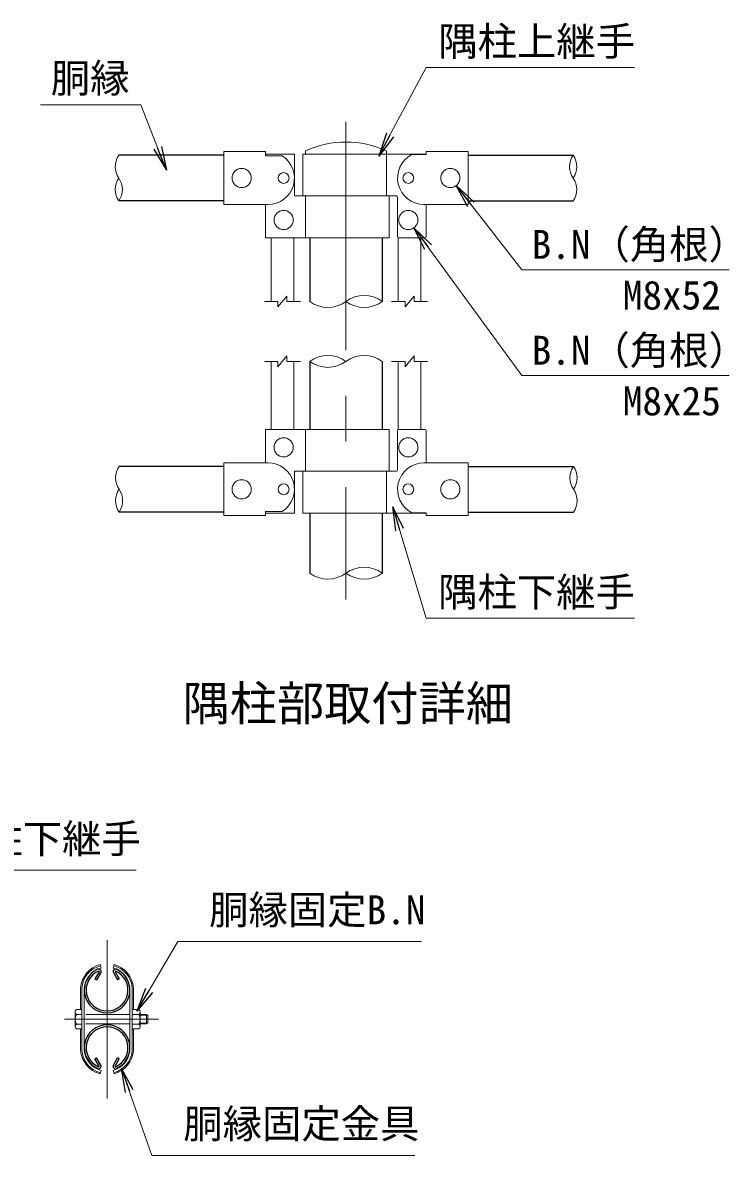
# Model space of a CAD drawing. Units: millimetres, scale not verified. Extents: x -10500 to 10500, y -7425 to 7425.
# Drawn here: x 3309 to 6256, y -4264 to 462 of the extents above; entities that cross this region are included whole.
import ezdxf
from ezdxf.enums import TextEntityAlignment as Align

# ---------------------------------------------------------------- set-up
doc = ezdxf.new("R2010")
doc.units = ezdxf.units.MM
doc.header["$LTSCALE"] = 30
doc.linetypes.add('USER1', pattern=[50.8, 31.75, -6.35, 6.35, -6.35])
for name, color, linetype, lineweight in [('0-1_D-STR1', 1, 'Continuous', 25), ('0-4_D-BMK', 2, 'USER1', 13), ('0-5_D-STR3', 3, 'Continuous', 13), ('0-7_D-STR-DIM', 7, 'Continuous', 13), ('0-A_D-TTL-TXT', 7, 'Continuous', 13), ('0-B_D-STR-TXT', 7, 'Continuous', 13)]:
    doc.layers.add(name, color=color, linetype=linetype, lineweight=lineweight)
doc.layers.add('0-8_0', color=7, linetype='Continuous')
doc.styles.add('ＭＳ ゴシック', font='')
doc.styles.get('ＭＳ ゴシック').set_extended_font_data('MS Gothic')

# ---------------------------------------------------------------- blocks, each defined once
blk = doc.blocks.new('_Open')
at = {"layer": '0-8_0'}
blk.add_line((-30, 5), (0, 0), dxfattribs=at)
blk.add_lwpolyline([(-30, -5), (0, 0), (-30, 0)], dxfattribs=at)

msp = doc.modelspace()

# ---------------------------------------------------------------- linework, layer by layer
at = {"layer": '0-1_D-STR1'}
for p, q in [((4147.51, -91.24), (3710.01, -91.24)), ((5167.51, -91.49), (5605.01, -91.49)), ((4147.51, -281.74), (3710.01, -281.74)), ((5167.51, -281.99), (5605.01, -281.99)), ((4506.26, -436.24), (4506.26, -701.24)), ((4808.76, -436.24), (4808.76, -701.24)), ((4506.26, -951.24), (4506.26, -1234.89)), ((4808.76, -951.24), (4808.76, -1234.89)), ((4147.51, -1389.39), (3711.26, -1389.39)), ((5167.51, -1389.64), (5606.26, -1389.64)), ((4147.51, -1579.89), (3711.26, -1579.89)), ((4506.26, -1584.89), (4506.26, -1834.89)), ((4808.76, -1584.89), (4808.76, -1834.89)), ((5167.51, -1580.14), (5606.26, -1580.14)), ((3627.93, -3497.63), (3610.39, -3528.02)), ((3610.39, -3528.02), (3617.33, -3532.03)), ((3634.88, -3501.64), (3617.33, -3532.03)), ((3687.72, -3501.64), (3705.27, -3532.03)), ((3694.67, -3497.63), (3712.21, -3528.02)), ((3712.21, -3528.02), (3705.27, -3532.03)), ((3610.39, -3861.05), (3617.33, -3857.04)), ((3627.93, -3891.44), (3610.39, -3861.05)), ((3634.88, -3887.43), (3617.33, -3857.04)), ((3687.72, -3887.43), (3705.27, -3857.04)), ((3694.67, -3891.44), (3712.21, -3861.05)), ((3712.21, -3861.05), (3705.27, -3857.04))]:
    msp.add_line(p, q, dxfattribs=at)
for centre, radius, start, end in [((3661.3, -3574.29), 95.25, 114.32478, 65.67522), ((3661.3, -3574.29), 87.23, 114.32478, 65.67522), ((3626.2, -3496.63), 10.03, 330, 114.32478), ((3626.2, -3496.63), 2, 330, 114.32478), ((3696.4, -3496.63), 10.03, 65.67522, 210), ((3696.4, -3496.63), 2, 65.67522, 210), ((3660.92, -3574.29), 95.25, 5.09104, 65.67522), ((3661.3, -3814.79), 95.25, 294.32478, 245.67522), ((3661.3, -3814.79), 87.23, 294.32478, 245.67522), ((3626.2, -3892.44), 10.03, 245.67522, 30), ((3626.2, -3892.44), 2, 245.67522, 30), ((3696.4, -3892.44), 10.03, 150, 294.32478), ((3696.4, -3892.44), 2, 150, 294.32478)]:
    msp.add_arc(centre, radius, start, end, dxfattribs=at)
at = {"layer": '0-4_D-BMK'}
for p, q in [((4657.51, 48.61), (4657.51, -1944.95)), ((3661.3, -3365.5), (3661.3, -4026.17)), ((3483.17, -3695.83), (3876.42, -3695.83))]:
    msp.add_line(p, q, dxfattribs=at)
at = {"layer": '0-5_D-STR3'}
for p, q in [((4322.51, -93.61), (4322.51, -76.24)), ((4442.51, -86.24), (4322.51, -86.24)), ((4322.51, -93.61), (4391.84, -93.61)), ((4442.51, -86.24), (4442.51, -261.24)), ((4477.01, -86.24), (4987.51, -86.24)), ((4477.01, -261.24), (4477.01, -86.24)), ((4488.51, -86.24), (4488.51, -73.05)), ((4826.51, -261.24), (4826.51, -73.05)), ((4932.26, -88.39), (4992.51, -88.39)), ((4992.51, -76.24), (5167.51, -76.24)), ((4992.51, -88.39), (4992.51, -76.24)), ((5167.51, -76.24), (5167.51, -296.24)), ((4442.51, -261.24), (4867.51, -261.24)), ((4488.51, -261.24), (4488.51, -436.24)), ((4838.01, -261.24), (4838.01, -436.24)), ((4872.51, -266.24), (4872.51, -431.24)), ((4332.51, -296.24), (4147.51, -296.24)), ((4322.51, -296.24), (4322.51, -436.24)), ((4982.51, -296.24), (5167.51, -296.24)), ((4992.51, -296.24), (4992.51, -431.24)), ((4838.01, -436.24), (4322.51, -436.24)), ((4345.01, -436.24), (4345.01, -701.24)), ((4440.01, -436.24), (4440.01, -701.24)), ((4875.01, -435.57), (4875.01, -701.24)), ((4877.51, -436.24), (4987.51, -436.24)), ((4970.01, -436.24), (4970.01, -701.24)), ((4345.01, -951.24), (4345.01, -1234.89)), ((4440.01, -951.24), (4440.01, -1234.89)), ((4875.01, -951.24), (4875.01, -1235.56)), ((4970.01, -951.24), (4970.01, -1234.89)), ((4838.01, -1234.89), (4322.51, -1234.89)), ((4322.51, -1374.89), (4322.51, -1234.89)), ((4488.51, -1409.89), (4488.51, -1234.89)), ((4838.01, -1409.89), (4838.01, -1234.89)), ((4872.51, -1404.89), (4872.51, -1239.89)), ((4877.51, -1234.89), (4987.51, -1234.89)), ((4992.51, -1374.89), (4992.51, -1239.89)), ((4332.51, -1374.89), (4147.51, -1374.89)), ((4442.51, -1409.89), (4867.51, -1409.89)), ((4442.51, -1584.89), (4442.51, -1409.89)), ((4477.01, -1409.89), (4477.01, -1584.89)), ((4826.51, -1409.89), (4826.51, -1584.89)), ((4982.51, -1374.89), (5167.51, -1374.89)), ((5167.51, -1594.89), (5167.51, -1374.89)), ((4322.51, -1577.52), (4322.51, -1594.89)), ((4322.51, -1577.52), (4391.84, -1577.52)), ((4442.51, -1584.89), (4322.51, -1584.89)), ((4477.01, -1584.89), (4987.51, -1584.89)), ((4932.26, -1582.74), (4992.51, -1582.74)), ((4992.51, -1582.74), (4992.51, -1594.89)), ((4992.51, -1594.89), (5167.51, -1594.89)), ((3632.13, -3467.86), (3636.05, -3482.34)), ((3690.47, -3467.86), (3686.55, -3482.34)), ((3551.05, -3565.19), (3551.05, -3650.33)), ((3556.05, -3565.4), (3556.05, -3826.27)), ((3566.05, -3565.83), (3566.05, -3825.83)), ((3756.55, -3565.83), (3756.55, -3825.83)), ((3766.55, -3565.4), (3766.55, -3826.27)), ((3771.55, -3565.19), (3771.55, -3650.33)), ((3528.55, -3664.66), (3528.55, -3726.39)), ((3533.55, -3655.33), (3556.05, -3655.33)), ((3533.55, -3675.58), (3556.05, -3675.58)), ((3572.05, -3675.83), (3756.55, -3675.83)), ((3794.05, -3655.33), (3766.55, -3655.33)), ((3794.05, -3675.58), (3766.55, -3675.58)), ((3799.05, -3664.66), (3799.05, -3726.39)), ((3799.05, -3675.83), (3825.05, -3675.83)), ((3799.05, -3679.22), (3831.05, -3679.22)), ((3825.05, -3675.83), (3825.05, -3715.83)), ((3825.05, -3675.83), (3831.05, -3679.22)), ((3831.05, -3679.22), (3831.05, -3712.45)), ((3613.06, -3695.83), (3499.04, -3695.83)), ((3533.55, -3716.08), (3556.05, -3716.08)), ((3572.05, -3715.83), (3756.55, -3715.83)), ((3709.54, -3695.83), (3823.56, -3695.83)), ((3794.05, -3716.08), (3766.55, -3716.08)), ((3799.05, -3712.45), (3831.05, -3712.45)), ((3799.05, -3715.83), (3825.05, -3715.83)), ((3831.05, -3712.45), (3825.05, -3715.83)), ((3533.55, -3736.33), (3556.05, -3736.33)), ((3551.05, -3826.48), (3551.05, -3741.33)), ((3794.05, -3736.33), (3766.55, -3736.33)), ((3771.55, -3826.48), (3771.55, -3741.33)), ((3632.13, -3923.8), (3636.05, -3909.33)), ((3690.47, -3923.8), (3686.55, -3909.33))]:
    msp.add_line(p, q, dxfattribs=at)
for points in [[(4322.51, -76.24), (4147.51, -76.24), (4147.51, -296.24)], [(4322.51, -1594.89), (4147.51, -1594.89), (4147.51, -1374.89)]]:
    msp.add_lwpolyline(points, dxfattribs=at)
for centre, radius in [((4222.51, -186.24), 40), ((4397.51, -186.24), 22.5), ((4917.51, -186.24), 22.5), ((5092.51, -186.24), 40), ((4397.51, -361.24), 40), ((4917.51, -361.24), 40), ((4397.51, -1309.89), 40), ((4917.51, -1309.89), 40), ((4222.51, -1484.89), 40), ((4397.51, -1484.89), 22.5), ((4917.51, -1484.89), 22.5), ((5092.51, -1484.89), 40)]:
    msp.add_circle(centre, radius, dxfattribs=at)
for centre, radius, start, end in [((4657.51, -442.49), 406.26, 65.41845, 114.58155), ((4332.51, -186.24), 110, 270, 57.35993), ((4982.51, -186.24), 110, 117.18421, 270), ((4987.51, -91.24), 5, 34.74541, 90), ((4867.51, -266.24), 5, 0, 90), ((4877.51, -431.24), 5, 180, 270), ((4987.51, -431.24), 5, 270, 0), ((4877.51, -1239.89), 5, 90, 180), ((4987.51, -1239.89), 5, 0, 90), ((4332.51, -1484.89), 110, 302.64007, 90), ((4867.51, -1404.89), 5, 270, 0), ((4982.51, -1484.89), 110, 90, 242.81579), ((4987.51, -1579.89), 5, 270, 325.25459), ((3660.92, -3574.29), 110.25, 105.13812, 175.26816), ((3660.92, -3574.29), 105.25, 105.13812, 175.157), ((3660.92, -3574.29), 95.25, 105.13812, 174.90896), ((3661.68, -3574.29), 95.25, 5.09104, 74.86188), ((3661.68, -3574.29), 105.25, 4.843, 74.86188), ((3661.68, -3574.29), 110.25, 4.843, 74.86188), ((3541.24, -3665.46), 12.71, 127.21089, 232.78911), ((3572.06, -3695.83), 43.51, 152.26063, 207.73937), ((3556.05, -3650.33), 5, 180, 270), ((3766.55, -3650.33), 5, 270, 0), ((3786.36, -3665.46), 12.71, 307.21089, 52.78911), ((3755.54, -3695.83), 43.51, 332.26063, 27.73937), ((3541.3, -3726.21), 12.75, 127.42505, 232.57495), ((3786.3, -3726.21), 12.75, 307.42505, 52.57495), ((3556.05, -3741.33), 5, 90, 180), ((3766.55, -3741.33), 5, 0, 90), ((3660.92, -3817.38), 110.25, 184.73184, 254.86188), ((3660.92, -3817.38), 105.25, 184.843, 254.86188), ((3660.92, -3817.38), 95.25, 185.09104, 254.86188), ((3661.68, -3817.38), 95.25, 285.13812, 354.90896), ((3661.68, -3817.38), 105.25, 285.13812, 355.157), ((3661.68, -3817.38), 110.25, 285.13812, 355.26816)]:
    msp.add_arc(centre, radius, start, end, dxfattribs=at)
at = {"layer": '0-7_D-STR-DIM'}
for p, q in [((4317.51, -701.24), (4373.76, -701.24)), ((4373.76, -723.74), (4411.26, -678.74)), ((4373.76, -723.74), (4373.76, -701.24)), ((4411.26, -701.24), (4411.26, -678.74)), ((4411.26, -701.24), (4467.51, -701.24)), ((4847.51, -701.24), (4903.76, -701.24)), ((4903.76, -723.74), (4941.26, -678.74)), ((4903.76, -723.74), (4903.76, -701.24)), ((4941.26, -701.24), (4941.26, -678.74)), ((4941.26, -701.24), (4997.51, -701.24)), ((4373.76, -973.74), (4411.26, -928.74)), ((4411.26, -951.24), (4411.26, -928.74)), ((4903.76, -973.74), (4941.26, -928.74)), ((4941.26, -951.24), (4941.26, -928.74)), ((4317.51, -951.24), (4373.76, -951.24)), ((4373.76, -973.74), (4373.76, -951.24)), ((4411.26, -951.24), (4467.51, -951.24)), ((4847.51, -951.24), (4903.76, -951.24)), ((4903.76, -973.74), (4903.76, -951.24)), ((4941.26, -951.24), (4997.51, -951.24))]:
    msp.add_line(p, q, dxfattribs=at)
for centre, radius, start, end in [((3778.12, -138.86), 83.1, 145.03504, 214.96496), ((5673.12, -139.11), 83.1, 145.03504, 214.96496), ((5536.91, -139.11), 83.1, 325.03504, 34.96496), ((3778.11, -234.11), 83.1, 145.03422, 214.96578), ((3641.91, -234.11), 83.1, 325.03504, 34.96496), ((5536.91, -234.36), 83.1, 325.03422, 34.96578), ((4581.89, -599.35), 126.88, 233.41445, 306.58555), ((4733.14, -803.12), 126.88, 53.41445, 126.58555), ((4733.14, -599.35), 126.88, 233.41445, 306.58555), ((4581.89, -1053.12), 126.88, 53.41445, 126.58555), ((4733.14, -1053.12), 126.88, 53.41445, 126.58555), ((4581.89, -849.35), 126.88, 233.41445, 306.58555), ((3779.37, -1437.01), 83.1, 145.03504, 214.96496), ((5674.37, -1437.26), 83.1, 145.03504, 214.96496), ((5538.16, -1437.26), 83.1, 325.03504, 34.96496), ((3779.36, -1532.26), 83.1, 145.03422, 214.96578), ((3643.16, -1532.26), 83.1, 325.03504, 34.96496), ((5538.16, -1532.51), 83.1, 325.03422, 34.96578), ((4581.89, -1733.01), 126.88, 233.41445, 306.58555), ((4733.14, -1936.77), 126.88, 53.41445, 126.58555), ((4733.14, -1733.01), 126.88, 233.41445, 306.58555)]:
    msp.add_arc(centre, radius, start, end, dxfattribs=at)
at = {"layer": '0-B_D-STR-TXT'}
for points in [[(5860.66, 274.78), (4992.51, 274.78), (4794.88, -92.87)], [(3384.26, 118.54), (3801.81, 118.54), (3907.88, -151.41)], [(6255.91, -569.31), (5390.74, -569.31), (5118.31, -219.38)], [(6255.91, -1010.83), (5390.74, -1010.83), (4942.24, -395.18)], [(5860.13, -2022.66), (4991.98, -2022.66), (4852.84, -1560.02)], [(3782.95, -3073.67), (2854.24, -3073.67), (2567.88, -3742.39)], [(4972.03, -3371.34), (3955.76, -3371.34), (3786.9, -3661.26)], [(4944.33, -4263.91), (3848.12, -4263.91), (3722.02, -3903.32)]]:
    msp.add_lwpolyline(points, dxfattribs=at)

# ---------------------------------------------------------------- block references
at = {"layer": '0-B_D-STR-TXT', "xscale": 3.333333, "yscale": 3.333333}
for p, rotation in [((4793.93, -94.63), 241.73951), ((3908.61, -153.28), 291.44911), ((5117.08, -217.8), 127.9015), ((4941.07, -393.57), 126.07342), ((4852.27, -1558.1), 106.73843), ((3785.9, -3662.98), 239.78171), ((3721.36, -3901.44), 109.27461)]:
    msp.add_blockref('_Open', p, dxfattribs=dict(at, rotation=rotation))

# ---------------------------------------------------------------- texts
at = {"layer": '0-A_D-TTL-TXT', "style": 'ＭＳ ゴシック'}
msp.add_text('隅柱部取付詳細', height=144.3, dxfattribs=at).set_placement((3975.9, -2493.52), align=Align.BOTTOM_LEFT)
at = {"layer": '0-B_D-STR-TXT', "style": 'ＭＳ ゴシック'}
for s, p in [('隅柱上継手', (5042.33, 287.75)), ('胴縁', (3426.58, 134.27)), ('B.N（角根）', (5431.33, -559.48)), ('M8x52', (5811.55, -770.92)), ('B.N（角根）', (5431.33, -1001)), ('M8x25', (5811.55, -1212.44)), ('隅柱下継手', (5041.8, -2009.69)), ('主柱下継手', (2981.55, -3039.03)), ('胴縁固定B.N', (4086.88, -3335.75)), ('胴縁固定金具', (3979.23, -4228.32))]:
    msp.add_text(s, height=120.3, dxfattribs=at).set_placement(p, align=Align.BOTTOM_LEFT)

doc.saveas('drawing.dxf')
